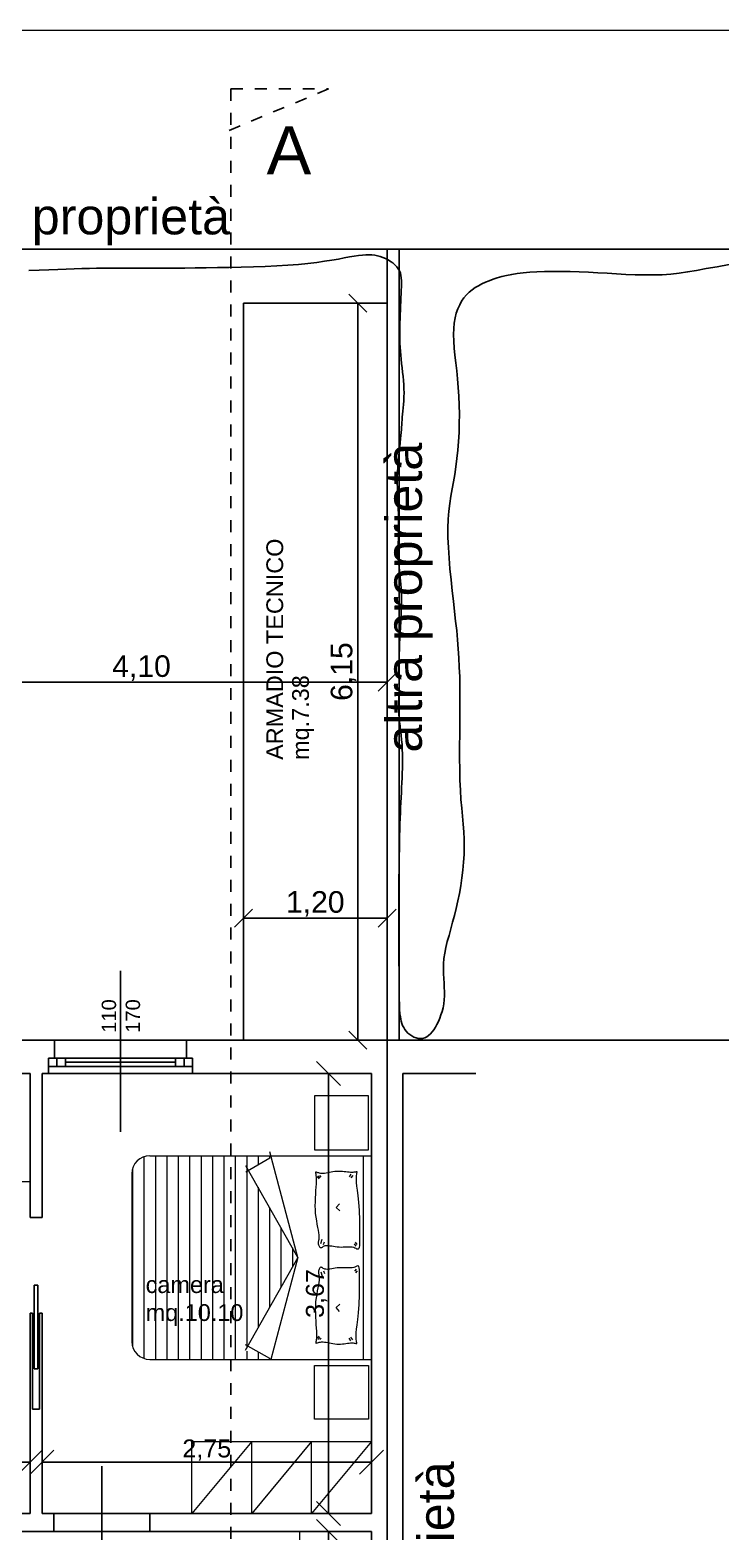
# Model space of a CAD drawing. Header units: millimetres. Extents: x 2002 to 2114, y 811 to 859.
# Drawn here: x 2020.14 to 2025.91, y 846.07 to 858.6 of the extents above; entities that cross this region are included whole.
import ezdxf

# ---------------------------------------------------------------- set-up
doc = ezdxf.new("R2010")
doc.units = ezdxf.units.MM
doc.header["$LTSCALE"] = 0.04
doc.linetypes.add('JIS_02_1.2', pattern=[2.5, 1.25, -1.25])
for name, color, linetype in [('0-2', 1, 'Continuous'), ('0.1', 4, 'Continuous'), ('02', 1, 'Continuous'), ('ASSI-PIL', 6, 'Continuous')]:
    doc.layers.add(name, color=color, linetype=linetype)
doc.layers.add('0_Num_Penna__10', color=1, linetype='Continuous', lineweight=13)
doc.layers.add('palma', color=94, linetype='Continuous', lineweight=5)
doc.styles.get("Standard").update_dxf_attribs({"font": 'arial.ttf'})
doc.dimstyles.new('pie', dxfattribs={"dimtxt": 0.15, "dimasz": 0.2, "dimexe": 1.25, "dimexo": 0.625, "dimgap": 0.01, "dimtad": 1, "dimzin": 0, "dimtxsty": 'Standard', "dimblk1": 'OBLIQUE', "dimblk2": 'OBLIQUE', "dimsah": 1, "dimcen": 2.5, "dimse1": 1, "dimse2": 1, "dimadec": 0, "dimazin": 0, "dimtfac": 1, "dimtmove": 0, "dimatfit": 3, "dimfxl": 1, "dimarcsym": 0})
doc.dimstyles.new('piee', dxfattribs={"dimtxt": 0.18, "dimasz": 0.15, "dimexe": 1.25, "dimexo": 0.625, "dimgap": 0.01, "dimtad": 1, "dimzin": 1, "dimtxsty": 'Standard', "dimblk": 'OBLIQUE', "dimcen": 2.5, "dimse1": 1, "dimse2": 1, "dimadec": 0, "dimazin": 0, "dimtfac": 1, "dimtmove": 0, "dimatfit": 3, "dimldrblk": 'OBLIQUE', "dimfxl": 1, "dimarcsym": 0})

# ---------------------------------------------------------------- blocks, each defined once
blk = doc.blocks.new('_Oblique')
at = {"color": 0, "linetype": 'ByBlock', "lineweight": -2}
blk.add_line((-0.5, -0.5), (0.5, 0.5), dxfattribs=at)
blk = doc.blocks.new('*D24')
at = {"layer": 'ASSI-PIL', "color": 0, "lineweight": -2}
blk.add_line((2023.12, 853.159), (2019.02, 853.159), dxfattribs=at)
at = {"layer": 'Defpoints', "color": 0}
for p in [(2019.02, 853.159), (2019.02, 850.563), (2023.12, 850.563)]:
    blk.add_point(p, dxfattribs=at)
at = {"layer": 'ASSI-PIL', "color": 0, "lineweight": -2, "xscale": 0.15, "yscale": 0.15, "zscale": 0.15, "rotation": 180}
blk.add_blockref('_Oblique', (2019.02, 853.159), dxfattribs=at)
at = {"layer": 'ASSI-PIL', "color": 0, "lineweight": -2, "xscale": 0.15, "yscale": 0.15, "zscale": 0.15}
blk.add_blockref('_Oblique', (2023.12, 853.159), dxfattribs=at)
at = {"layer": 'ASSI-PIL', "color": 0, "insert": (2021.07, 853.277), "char_height": 0.18, "attachment_point": 5}
blk.add_mtext('4,10', dxfattribs=at)
blk = doc.blocks.new('*D37')
at = {"layer": '0.1', "color": 0, "lineweight": -2}
blk.add_line((2022.631, 846.073), (2022.631, 841.433), dxfattribs=at)
at = {"layer": 'Defpoints', "color": 0}
for p in [(2022.99, 846.073), (2022.631, 841.433), (2022.99, 841.433)]:
    blk.add_point(p, dxfattribs=at)
at = {"layer": '0.1', "color": 0, "lineweight": -2, "xscale": 0.2, "yscale": 0.2, "zscale": 0.2}
for p, rotation in [((2022.631, 846.073), 90), ((2022.631, 841.433), 270)]:
    blk.add_blockref('_Oblique', p, dxfattribs=dict(at, rotation=rotation))
at = {"layer": '0.1', "color": 0, "insert": (2022.531, 843.753), "char_height": 0.15, "attachment_point": 5, "rotation": 90}
blk.add_mtext('4,64', dxfattribs=at)
blk = doc.blocks.new('*D39')
at = {"layer": '0.1', "color": 0, "lineweight": -2}
blk.add_line((2022.631, 849.893), (2022.631, 846.223), dxfattribs=at)
at = {"layer": 'Defpoints', "color": 0}
for p in [(2022.99, 849.893), (2022.631, 846.223), (2022.99, 846.223)]:
    blk.add_point(p, dxfattribs=at)
at = {"layer": '0.1', "color": 0, "lineweight": -2, "xscale": 0.2, "yscale": 0.2, "zscale": 0.2}
for p, rotation in [((2022.631, 849.893), 90), ((2022.631, 846.223), 270)]:
    blk.add_blockref('_Oblique', p, dxfattribs=dict(at, rotation=rotation))
at = {"layer": '0.1', "color": 0, "insert": (2022.531, 848.058), "char_height": 0.15, "attachment_point": 5, "rotation": 90}
blk.add_mtext('3,67', dxfattribs=at)
blk = doc.blocks.new('*D65')
at = {"layer": '0.1', "color": 0, "lineweight": -2}
blk.add_line((2020.14, 846.651), (2018.94, 846.651), dxfattribs=at)
at = {"layer": 'Defpoints', "color": 0}
for p in [(2018.94, 846.651), (2018.94, 846.223), (2020.14, 846.223)]:
    blk.add_point(p, dxfattribs=at)
at = {"layer": '0.1', "color": 0, "lineweight": -2, "xscale": 0.2, "yscale": 0.2, "zscale": 0.2, "rotation": 180}
blk.add_blockref('_Oblique', (2018.94, 846.651), dxfattribs=at)
at = {"layer": '0.1', "color": 0, "lineweight": -2, "xscale": 0.2, "yscale": 0.2, "zscale": 0.2}
blk.add_blockref('_Oblique', (2020.14, 846.651), dxfattribs=at)
at = {"layer": '0.1', "color": 0, "insert": (2019.54, 846.751), "char_height": 0.15, "attachment_point": 5}
blk.add_mtext('1,20', dxfattribs=at)
blk = doc.blocks.new('*D66')
at = {"layer": '0.1', "color": 0, "lineweight": -2}
blk.add_line((2020.24, 846.651), (2022.99, 846.651), dxfattribs=at)
at = {"layer": 'Defpoints', "color": 0}
for p in [(2022.99, 846.651), (2020.24, 846.223), (2022.99, 846.223)]:
    blk.add_point(p, dxfattribs=at)
at = {"layer": '0.1', "color": 0, "lineweight": -2, "xscale": 0.2, "yscale": 0.2, "zscale": 0.2, "rotation": 180}
blk.add_blockref('_Oblique', (2020.24, 846.651), dxfattribs=at)
at = {"layer": '0.1', "color": 0, "lineweight": -2, "xscale": 0.2, "yscale": 0.2, "zscale": 0.2}
blk.add_blockref('_Oblique', (2022.99, 846.651), dxfattribs=at)
at = {"layer": '0.1', "color": 0, "insert": (2021.615, 846.751), "char_height": 0.15, "attachment_point": 5}
blk.add_mtext('2,75', dxfattribs=at)
blk = doc.blocks.new('*D76')
at = {"layer": 'ASSI-PIL', "color": 0, "lineweight": -2}
blk.add_line((2021.92, 851.191), (2023.12, 851.191), dxfattribs=at)
at = {"layer": 'Defpoints', "color": 0}
for p in [(2023.12, 851.191), (2021.92, 850.173), (2023.12, 850.173)]:
    blk.add_point(p, dxfattribs=at)
at = {"layer": 'ASSI-PIL', "color": 0, "lineweight": -2, "xscale": 0.15, "yscale": 0.15, "zscale": 0.15, "rotation": 180}
blk.add_blockref('_Oblique', (2021.92, 851.191), dxfattribs=at)
at = {"layer": 'ASSI-PIL', "color": 0, "lineweight": -2, "xscale": 0.15, "yscale": 0.15, "zscale": 0.15}
blk.add_blockref('_Oblique', (2023.12, 851.191), dxfattribs=at)
at = {"layer": 'ASSI-PIL', "color": 0, "insert": (2022.52, 851.309), "char_height": 0.18, "attachment_point": 5}
blk.add_mtext('1,20', dxfattribs=at)
blk = doc.blocks.new('*D77')
at = {"layer": 'ASSI-PIL', "color": 0, "lineweight": -2}
blk.add_line((2022.874, 856.323), (2022.874, 850.173), dxfattribs=at)
at = {"layer": 'Defpoints', "color": 0}
for p in [(2021.92, 856.323), (2021.92, 850.173), (2022.874, 850.173)]:
    blk.add_point(p, dxfattribs=at)
at = {"layer": 'ASSI-PIL', "color": 0, "lineweight": -2, "xscale": 0.15, "yscale": 0.15, "zscale": 0.15}
for p, rotation in [((2022.874, 856.323), 90), ((2022.874, 850.173), 270)]:
    blk.add_blockref('_Oblique', p, dxfattribs=dict(at, rotation=rotation))
at = {"layer": 'ASSI-PIL', "color": 0, "insert": (2022.756, 853.248), "char_height": 0.18, "attachment_point": 5, "rotation": 90}
blk.add_mtext('6,15', dxfattribs=at)

msp = doc.modelspace()

# ---------------------------------------------------------------- linework, layer by layer
for p, q in [((2019.02, 850.173), (2020.345, 850.173)), ((2020.345, 850.023), (2020.345, 850.173)), ((2021.445, 850.023), (2021.445, 850.173)), ((2021.445, 850.173), (2027.22, 850.173)), ((2020.295, 849.893), (2020.295, 850.023)), ((2020.345, 850.023), (2020.295, 850.023)), ((2021.495, 850.023), (2021.445, 850.023)), ((2021.495, 849.893), (2021.495, 850.023)), ((2019.3, 849.893), (2020.14, 849.893)), ((2020.14, 848.693), (2020.14, 849.893)), ((2020.24, 849.893), (2020.295, 849.893)), ((2020.24, 848.693), (2020.24, 849.893)), ((2021.495, 849.893), (2022.99, 849.893)), ((2022.99, 846.223), (2022.99, 849.893)), ((2023.25, 849.893), (2023.86, 849.893)), ((2023.25, 841.433), (2023.25, 849.893)), ((2020.14, 848.693), (2020.24, 848.693)), ((2020.14, 846.223), (2020.14, 847.893)), ((2020.14, 847.893), (2020.16, 847.893)), ((2020.22, 847.893), (2020.24, 847.893)), ((2020.24, 846.223), (2020.24, 847.893)), ((2018.94, 846.223), (2020.14, 846.223)), ((2020.24, 846.223), (2020.34, 846.223)), ((2020.34, 846.073), (2020.34, 846.223)), ((2021.14, 846.073), (2021.14, 846.223)), ((2021.14, 846.223), (2022.99, 846.223)), ((2018.83, 846.073), (2020.34, 846.073)), ((2021.14, 846.073), (2022.99, 846.073)), ((2022.99, 841.433), (2022.99, 846.073))]:
    msp.add_line(p, q)
at = {"layer": '0-2'}
for p, q in [((2020.175, 848.128), (2020.175, 847.428)), ((2020.175, 848.128), (2020.205, 848.128)), ((2020.205, 848.128), (2020.205, 847.428)), ((2020.16, 847.893), (2020.16, 847.093)), ((2020.22, 847.893), (2020.22, 847.093)), ((2020.175, 847.428), (2020.205, 847.428)), ((2020.16, 847.093), (2020.22, 847.093)), ((2020.74, 845.565), (2020.74, 846.616)), ((2020.34, 846.223), (2021.14, 846.223)), ((2021.14, 846.073), (2020.34, 846.073))]:
    msp.add_line(p, q, dxfattribs=at)
at = {"layer": '02'}
for p, q in [((2028.651, 856.773), (2009.16, 856.773)), ((2023.12, 834.903), (2023.12, 856.773)), ((2023.22, 850.173), (2023.22, 856.773)), ((2021.92, 850.173), (2021.92, 856.323)), ((2021.92, 856.323), (2023.12, 856.323)), ((2020.895, 849.407), (2020.895, 850.751)), ((2020.345, 850.173), (2021.445, 850.173)), ((2021.495, 849.953), (2020.295, 849.953)), ((2021.445, 850.023), (2020.345, 850.023)), ((2020.365, 849.953), (2020.365, 850.023)), ((2020.435, 849.953), (2020.435, 850.023)), ((2021.355, 849.988), (2020.435, 849.988)), ((2021.355, 849.953), (2021.355, 850.023)), ((2021.425, 849.953), (2021.425, 850.023)), ((2021.495, 849.893), (2020.295, 849.893))]:
    msp.add_line(p, q, dxfattribs=at)
at = {"layer": '0_Num_Penna__10'}
msp.add_line((2002.034, 858.602), (2114.037, 858.602), dxfattribs=at)
at = {"layer": 'ASSI-PIL', "linetype": 'JIS_02_1.2'}
for p, q in [((2022.631, 858.111), (2021.721, 857.731)), ((2021.815, 858.111), (2021.815, 831.343)), ((2021.815, 858.111), (2022.631, 858.111))]:
    msp.add_line(p, q, dxfattribs=at)
at = {"layer": 'ASSI-PIL'}
msp.add_lwpolyline([(2020.131, 856.594), (2020.216, 856.598), (2020.296, 856.601), (2020.371, 856.604), (2020.442, 856.607), (2020.509, 856.609), (2020.573, 856.611), (2020.635, 856.613), (2020.696, 856.614), (2020.756, 856.614), (2020.815, 856.615), (2020.875, 856.615), (2020.936, 856.615), (2020.998, 856.615), (2021.063, 856.615), (2021.13, 856.615), (2021.201, 856.615), (2021.275, 856.615), (2021.352, 856.616), (2021.433, 856.616), (2021.519, 856.617), (2021.609, 856.618), (2021.704, 856.619), (2021.803, 856.62), (2021.903, 856.623), (2022.004, 856.625), (2022.103, 856.629), (2022.2, 856.633), (2022.292, 856.639), (2022.379, 856.645), (2022.459, 856.653), (2022.532, 856.662), (2022.598, 856.672), (2022.658, 856.681), (2022.713, 856.691), (2022.762, 856.7), (2022.806, 856.708), (2022.846, 856.715), (2022.882, 856.72), (2022.913, 856.724), (2022.942, 856.727), (2022.969, 856.727), (2022.993, 856.726), (2023.016, 856.723), (2023.039, 856.719), (2023.061, 856.713), (2023.083, 856.705), (2023.105, 856.695), (2023.127, 856.684), (2023.147, 856.671), (2023.167, 856.658), (2023.184, 856.643), (2023.2, 856.627), (2023.212, 856.61), (2023.222, 856.592), (2023.23, 856.574), (2023.235, 856.554), (2023.238, 856.533), (2023.239, 856.51), (2023.24, 856.486), (2023.239, 856.46), (2023.238, 856.432), (2023.237, 856.401), (2023.235, 856.369), (2023.234, 856.335), (2023.232, 856.3), (2023.231, 856.265), (2023.229, 856.229), (2023.228, 856.193), (2023.227, 856.158), (2023.226, 856.123), (2023.226, 856.089), (2023.226, 856.056), (2023.226, 856.023), (2023.227, 855.99), (2023.229, 855.956), (2023.231, 855.923), (2023.234, 855.889), (2023.237, 855.854), (2023.241, 855.819), (2023.245, 855.783), (2023.249, 855.748), (2023.253, 855.712), (2023.256, 855.676), (2023.259, 855.641), (2023.26, 855.607), (2023.261, 855.573), (2023.26, 855.54), (2023.258, 855.508), (2023.256, 855.477), (2023.254, 855.448), (2023.251, 855.421), (2023.248, 855.395), (2023.246, 855.371), (2023.244, 855.349), (2023.243, 855.328), (2023.242, 855.308), (2023.24, 855.288), (2023.239, 855.267), (2023.237, 855.244), (2023.235, 855.219), (2023.232, 855.19), (2023.229, 855.158), (2023.225, 855.123), (2023.221, 855.085), (2023.216, 855.044), (2023.212, 855.001), (2023.209, 854.958), (2023.206, 854.913), (2023.204, 854.868), (2023.204, 854.824), (2023.205, 854.779), (2023.206, 854.735), (2023.208, 854.692), (2023.21, 854.648), (2023.212, 854.605), (2023.214, 854.563), (2023.215, 854.52), (2023.215, 854.479), (2023.215, 854.437), (2023.215, 854.397), (2023.214, 854.357), (2023.213, 854.319), (2023.213, 854.282), (2023.213, 854.246), (2023.213, 854.212), (2023.215, 854.18), (2023.217, 854.148), (2023.219, 854.119), (2023.223, 854.09), (2023.226, 854.061), (2023.229, 854.033), (2023.232, 854.005), (2023.234, 853.976), (2023.236, 853.947), (2023.238, 853.917), (2023.239, 853.886), (2023.239, 853.853), (2023.239, 853.819), (2023.239, 853.783), (2023.237, 853.746), (2023.236, 853.705), (2023.234, 853.663), (2023.232, 853.618), (2023.229, 853.572), (2023.227, 853.526), (2023.224, 853.48), (2023.222, 853.435), (2023.221, 853.392), (2023.219, 853.351), (2023.218, 853.313), (2023.218, 853.277), (2023.218, 853.245), (2023.219, 853.214), (2023.219, 853.185), (2023.219, 853.157), (2023.219, 853.131), (2023.219, 853.105), (2023.219, 853.081), (2023.218, 853.056), (2023.217, 853.031), (2023.216, 853.006), (2023.216, 852.98), (2023.216, 852.953), (2023.217, 852.924), (2023.218, 852.894), (2023.221, 852.862), (2023.224, 852.828), (2023.228, 852.792), (2023.232, 852.755), (2023.236, 852.717), (2023.24, 852.678), (2023.244, 852.639), (2023.246, 852.6), (2023.248, 852.56), (2023.248, 852.521), (2023.248, 852.481), (2023.248, 852.441), (2023.246, 852.401), (2023.245, 852.361), (2023.243, 852.321), (2023.241, 852.28), (2023.239, 852.24), (2023.236, 852.198), (2023.234, 852.156), (2023.232, 852.113), (2023.231, 852.069), (2023.229, 852.024), (2023.227, 851.977), (2023.225, 851.927), (2023.224, 851.876), (2023.223, 851.823), (2023.222, 851.768), (2023.221, 851.71), (2023.22, 851.651), (2023.219, 851.59), (2023.218, 851.526), (2023.218, 851.461), (2023.217, 851.394), (2023.217, 851.325), (2023.217, 851.256), (2023.217, 851.188), (2023.217, 851.119), (2023.217, 851.053), (2023.217, 850.988), (2023.217, 850.927), (2023.218, 850.869), (2023.218, 850.814), (2023.219, 850.763), (2023.219, 850.716), (2023.219, 850.672), (2023.22, 850.631), (2023.22, 850.595), (2023.221, 850.561), (2023.221, 850.532), (2023.221, 850.505), (2023.222, 850.482), (2023.222, 850.46), (2023.223, 850.44), (2023.224, 850.421), (2023.225, 850.403), (2023.227, 850.385), (2023.23, 850.367), (2023.233, 850.348), (2023.237, 850.33), (2023.243, 850.312), (2023.249, 850.294), (2023.258, 850.277), (2023.267, 850.261), (2023.279, 850.246), (2023.293, 850.231), (2023.308, 850.219), (2023.325, 850.207), (2023.342, 850.198), (2023.361, 850.191), (2023.379, 850.187), (2023.398, 850.185), (2023.416, 850.187), (2023.433, 850.191), (2023.45, 850.199), (2023.465, 850.21), (2023.481, 850.224), (2023.495, 850.241), (2023.509, 850.259), (2023.522, 850.28), (2023.535, 850.303), (2023.547, 850.328), (2023.559, 850.355), (2023.569, 850.383), (2023.579, 850.412), (2023.586, 850.443), (2023.593, 850.475), (2023.597, 850.508), (2023.599, 850.542), (2023.599, 850.577), (2023.597, 850.613), (2023.595, 850.649), (2023.592, 850.687), (2023.59, 850.726), (2023.589, 850.767), (2023.59, 850.809), (2023.594, 850.853), (2023.6, 850.899), (2023.61, 850.946), (2023.622, 850.996), (2023.636, 851.047), (2023.65, 851.1), (2023.666, 851.156), (2023.681, 851.213), (2023.696, 851.272), (2023.71, 851.334), (2023.723, 851.397), (2023.735, 851.461), (2023.744, 851.526), (2023.752, 851.592), (2023.758, 851.657), (2023.762, 851.722), (2023.763, 851.786), (2023.762, 851.849), (2023.759, 851.912), (2023.754, 851.975), (2023.748, 852.041), (2023.742, 852.109), (2023.736, 852.181), (2023.731, 852.258), (2023.727, 852.341), (2023.725, 852.431), (2023.724, 852.526), (2023.724, 852.625), (2023.725, 852.726), (2023.726, 852.827), (2023.727, 852.927), (2023.727, 853.024), (2023.727, 853.116), (2023.725, 853.203), (2023.722, 853.285), (2023.718, 853.363), (2023.713, 853.439), (2023.707, 853.514), (2023.7, 853.59), (2023.691, 853.668), (2023.682, 853.749), (2023.673, 853.835), (2023.663, 853.923), (2023.653, 854.014), (2023.644, 854.105), (2023.637, 854.195), (2023.631, 854.283), (2023.627, 854.367), (2023.627, 854.446), (2023.63, 854.519), (2023.635, 854.587), (2023.643, 854.651), (2023.652, 854.712), (2023.662, 854.772), (2023.673, 854.832), (2023.684, 854.893), (2023.694, 854.957), (2023.702, 855.025), (2023.71, 855.095), (2023.715, 855.168), (2023.72, 855.243), (2023.722, 855.319), (2023.723, 855.395), (2023.722, 855.471), (2023.719, 855.546), (2023.713, 855.619), (2023.707, 855.69), (2023.7, 855.758), (2023.692, 855.825), (2023.685, 855.888), (2023.679, 855.948), (2023.676, 856.006), (2023.674, 856.06), (2023.676, 856.11), (2023.68, 856.157), (2023.687, 856.2), (2023.697, 856.24), (2023.71, 856.276), (2023.725, 856.31), (2023.741, 856.34), (2023.76, 856.368), (2023.781, 856.392), (2023.803, 856.415), (2023.828, 856.434), (2023.853, 856.452), (2023.881, 856.468), (2023.91, 856.483), (2023.94, 856.497), (2023.971, 856.509), (2024.004, 856.522), (2024.039, 856.533), (2024.076, 856.544), (2024.116, 856.554), (2024.159, 856.563), (2024.205, 856.57), (2024.256, 856.577), (2024.31, 856.582), (2024.37, 856.585), (2024.434, 856.587), (2024.502, 856.588), (2024.573, 856.587), (2024.647, 856.586), (2024.722, 856.583), (2024.799, 856.58), (2024.877, 856.576), (2024.956, 856.572), (2025.034, 856.567), (2025.112, 856.563), (2025.189, 856.56), (2025.265, 856.558), (2025.34, 856.558), (2025.414, 856.56), (2025.486, 856.565), (2025.556, 856.573), (2025.627, 856.583), (2025.702, 856.596), (2025.783, 856.611), (2025.873, 856.627), (2025.974, 856.645)], dxfattribs=at)
at = {"layer": 'palma'}
for p, q in [((2022.513, 849.708), (2022.513, 849.258)), ((2022.963, 849.708), (2022.513, 849.708)), ((2022.963, 849.258), (2022.963, 849.708)), ((2021.09, 849.199), (2021.09, 847.517)), ((2021.14, 849.208), (2022.99, 849.208)), ((2021.186, 849.208), (2021.186, 847.508)), ((2021.281, 849.208), (2021.281, 847.508)), ((2021.376, 849.208), (2021.376, 847.508)), ((2021.471, 849.208), (2021.471, 847.508)), ((2021.567, 849.208), (2021.567, 847.508)), ((2021.662, 849.208), (2021.662, 847.508)), ((2021.757, 849.208), (2021.757, 847.508)), ((2021.852, 849.208), (2021.852, 847.508)), ((2021.942, 849.074), (2022.141, 849.189)), ((2021.948, 849.208), (2021.948, 849.078)), ((2022.043, 849.208), (2022.043, 849.132)), ((2022.138, 849.208), (2022.138, 849.187)), ((2022.374, 848.358), (2022.141, 849.239)), ((2022.513, 849.258), (2022.963, 849.258)), ((2022.92, 849.208), (2022.92, 847.508)), ((2020.99, 849.058), (2020.99, 847.658)), ((2020.995, 849.096), (2020.995, 847.62)), ((2022.374, 848.358), (2021.942, 849.124)), ((2021.948, 849.114), (2021.948, 847.602)), ((2022.817, 849.053), (2022.804, 849.031)), ((2019.3, 848.993), (2020.14, 848.993)), ((2022.043, 848.945), (2022.043, 847.771)), ((2022.552, 849.016), (2022.537, 849.031)), ((2022.559, 849.024), (2022.541, 849.041)), ((2022.57, 849.03), (2022.557, 849.043)), ((2022.834, 849.044), (2022.817, 849.022)), ((2022.721, 848.807), (2022.695, 848.776)), ((2022.138, 848.776), (2022.138, 847.94)), ((2022.695, 848.776), (2022.724, 848.747)), ((2022.233, 848.607), (2022.233, 848.109)), ((2022.329, 848.438), (2022.329, 848.278)), ((2022.566, 848.476), (2022.579, 848.512)), ((2022.588, 848.468), (2022.596, 848.49)), ((2022.861, 848.454), (2022.848, 848.472)), ((2022.87, 848.468), (2022.856, 848.485)), ((2022.374, 848.358), (2021.936, 847.583)), ((2022.374, 848.358), (2022.149, 847.508)), ((2022.566, 848.24), (2022.579, 848.204)), ((2022.588, 848.248), (2022.596, 848.226)), ((2022.861, 848.262), (2022.848, 848.244)), ((2022.87, 848.248), (2022.856, 848.231)), ((2022.695, 847.94), (2022.724, 847.969)), ((2022.721, 847.909), (2022.695, 847.94)), ((2022.552, 847.7), (2022.537, 847.685)), ((2022.559, 847.692), (2022.541, 847.675)), ((2022.57, 847.686), (2022.557, 847.673)), ((2022.817, 847.663), (2022.804, 847.685)), ((2022.834, 847.672), (2022.817, 847.694)), ((2021.936, 847.633), (2022.138, 847.517)), ((2021.948, 847.576), (2021.948, 847.508)), ((2022.043, 847.572), (2022.043, 847.508)), ((2021.14, 847.508), (2022.99, 847.508)), ((2022.138, 847.518), (2022.138, 847.508)), ((2022.513, 847.008), (2022.513, 847.458)), ((2022.513, 847.458), (2022.963, 847.458)), ((2022.963, 847.458), (2022.963, 847.008)), ((2022.963, 847.008), (2022.513, 847.008)), ((2021.49, 846.823), (2022.99, 846.823)), ((2021.49, 846.223), (2021.49, 846.823)), ((2021.99, 846.823), (2021.49, 846.223)), ((2021.99, 846.223), (2021.99, 846.823)), ((2022.49, 846.823), (2021.99, 846.223)), ((2022.49, 846.223), (2022.49, 846.823)), ((2022.99, 846.823), (2022.49, 846.223)), ((2022.39, 841.433), (2022.39, 846.073))]:
    msp.add_line(p, q, dxfattribs=at)
for points in [[(2022.889, 848.459), (2022.887, 848.443), (2022.883, 848.433), (2022.879, 848.428), (2022.874, 848.427), (2022.868, 848.429), (2022.86, 848.433), (2022.851, 848.437), (2022.841, 848.441), (2022.828, 848.444), (2022.815, 848.445), (2022.8, 848.445), (2022.785, 848.445), (2022.769, 848.444), (2022.752, 848.444), (2022.736, 848.443), (2022.719, 848.444), (2022.703, 848.445), (2022.687, 848.447), (2022.671, 848.449), (2022.657, 848.452), (2022.643, 848.454), (2022.63, 848.456), (2022.619, 848.457), (2022.609, 848.456), (2022.6, 848.455), (2022.593, 848.452), (2022.587, 848.449), (2022.581, 848.445), (2022.577, 848.442), (2022.573, 848.439), (2022.569, 848.438), (2022.566, 848.438), (2022.562, 848.44), (2022.558, 848.444), (2022.555, 848.449), (2022.552, 848.455), (2022.549, 848.462), (2022.547, 848.469), (2022.546, 848.475), (2022.546, 848.482), (2022.547, 848.487), (2022.548, 848.492), (2022.55, 848.498), (2022.551, 848.504), (2022.553, 848.512), (2022.554, 848.521), (2022.554, 848.533), (2022.552, 848.548), (2022.55, 848.565), (2022.546, 848.586), (2022.541, 848.61), (2022.536, 848.636), (2022.532, 848.664), (2022.527, 848.694), (2022.523, 848.725), (2022.521, 848.757), (2022.52, 848.79), (2022.521, 848.823), (2022.522, 848.856), (2022.524, 848.888), (2022.526, 848.918), (2022.529, 848.946), (2022.53, 848.972), (2022.531, 848.995), (2022.531, 849.014), (2022.53, 849.03), (2022.529, 849.043), (2022.527, 849.054), (2022.526, 849.061), (2022.525, 849.067), (2022.525, 849.07), (2022.526, 849.072), (2022.529, 849.072), (2022.533, 849.071), (2022.539, 849.069), (2022.546, 849.067), (2022.554, 849.065), (2022.563, 849.063), (2022.573, 849.062), (2022.585, 849.062), (2022.597, 849.063), (2022.61, 849.064), (2022.624, 849.067), (2022.638, 849.07), (2022.653, 849.073), (2022.668, 849.076), (2022.683, 849.079), (2022.699, 849.08), (2022.715, 849.08), (2022.73, 849.08), (2022.746, 849.078), (2022.761, 849.077), (2022.776, 849.075), (2022.79, 849.073), (2022.803, 849.072), (2022.815, 849.071), (2022.826, 849.071), (2022.836, 849.071), (2022.845, 849.072), (2022.852, 849.073), (2022.858, 849.074), (2022.863, 849.075), (2022.866, 849.075), (2022.867, 849.074), (2022.867, 849.072), (2022.866, 849.068), (2022.865, 849.062), (2022.863, 849.054), (2022.861, 849.042), (2022.86, 849.027), (2022.86, 849.008), (2022.862, 848.984), (2022.865, 848.955), (2022.87, 848.919), (2022.875, 848.874), (2022.881, 848.819), (2022.886, 848.751), (2022.889, 848.669), (2022.89, 848.572), (2022.889, 848.456)], [(2022.889, 848.257), (2022.887, 848.273), (2022.883, 848.283), (2022.879, 848.288), (2022.874, 848.289), (2022.868, 848.287), (2022.86, 848.283), (2022.851, 848.278), (2022.841, 848.275), (2022.828, 848.272), (2022.815, 848.271), (2022.8, 848.271), (2022.785, 848.271), (2022.769, 848.272), (2022.752, 848.272), (2022.736, 848.273), (2022.719, 848.272), (2022.703, 848.271), (2022.687, 848.269), (2022.671, 848.267), (2022.657, 848.264), (2022.643, 848.262), (2022.63, 848.26), (2022.619, 848.259), (2022.609, 848.26), (2022.6, 848.261), (2022.593, 848.264), (2022.587, 848.267), (2022.581, 848.271), (2022.577, 848.274), (2022.573, 848.276), (2022.569, 848.278), (2022.566, 848.278), (2022.562, 848.276), (2022.558, 848.272), (2022.555, 848.267), (2022.552, 848.261), (2022.549, 848.254), (2022.547, 848.247), (2022.546, 848.241), (2022.546, 848.234), (2022.547, 848.229), (2022.548, 848.224), (2022.55, 848.218), (2022.551, 848.212), (2022.553, 848.204), (2022.554, 848.195), (2022.554, 848.183), (2022.552, 848.168), (2022.55, 848.151), (2022.546, 848.13), (2022.541, 848.106), (2022.536, 848.08), (2022.532, 848.052), (2022.527, 848.022), (2022.523, 847.991), (2022.521, 847.959), (2022.52, 847.926), (2022.521, 847.893), (2022.522, 847.86), (2022.524, 847.828), (2022.526, 847.798), (2022.529, 847.77), (2022.53, 847.744), (2022.531, 847.721), (2022.531, 847.702), (2022.53, 847.686), (2022.529, 847.673), (2022.527, 847.662), (2022.526, 847.655), (2022.525, 847.649), (2022.525, 847.646), (2022.526, 847.644), (2022.529, 847.644), (2022.533, 847.645), (2022.539, 847.647), (2022.546, 847.649), (2022.554, 847.651), (2022.563, 847.653), (2022.573, 847.654), (2022.585, 847.654), (2022.597, 847.653), (2022.61, 847.651), (2022.624, 847.649), (2022.638, 847.646), (2022.653, 847.643), (2022.668, 847.64), (2022.683, 847.637), (2022.699, 847.636), (2022.715, 847.636), (2022.73, 847.636), (2022.746, 847.638), (2022.761, 847.639), (2022.776, 847.641), (2022.79, 847.643), (2022.803, 847.644), (2022.815, 847.645), (2022.826, 847.645), (2022.836, 847.645), (2022.845, 847.644), (2022.852, 847.643), (2022.858, 847.642), (2022.863, 847.641), (2022.866, 847.641), (2022.867, 847.642), (2022.867, 847.644), (2022.866, 847.648), (2022.865, 847.654), (2022.863, 847.662), (2022.861, 847.674), (2022.86, 847.689), (2022.86, 847.708), (2022.862, 847.732), (2022.865, 847.761), (2022.87, 847.797), (2022.875, 847.842), (2022.881, 847.897), (2022.886, 847.965), (2022.889, 848.047), (2022.89, 848.144), (2022.889, 848.26)]]:
    msp.add_lwpolyline(points, dxfattribs=at)
for centre, start, end in [((2021.14, 849.058), 90, 180), ((2021.14, 847.658), 180, 270)]:
    msp.add_arc(centre, 0.15, start, end, dxfattribs=at)

# ---------------------------------------------------------------- texts
at = {"layer": '0_Num_Penna__10'}
msp.add_text('altra proprietà', height=0.3, dxfattribs=at).set_placement((2019.223, 856.897))
for p in [(2023.41, 852.572), (2023.677, 844.071)]:
    msp.add_text('altra proprietà', height=0.3, rotation=90, dxfattribs=at).set_placement(p)
at = {"layer": 'ASSI-PIL'}
for s, p in [('ARMADIO TECNICO', (2022.252, 852.511)), ('mq.7.38', (2022.467, 852.511))]:
    msp.add_text(s, height=0.14, rotation=90, dxfattribs=at).set_placement(p)
at = {"layer": 'ASSI-PIL', "insert": (2022.114, 857.798), "char_height": 0.4, "width": 8.5911, "attachment_point": 1}
msp.add_mtext('A', dxfattribs=at)
at = {"layer": 'ASSI-PIL', "insert": (2020.738, 850.234), "char_height": 0.12, "attachment_point": 1, "rotation": 90}
msp.add_mtext_dynamic_manual_height_columns('110\\P170', width=1.68966, gutter_width=1, heights=[0], dxfattribs=at)
at = {"layer": 'ASSI-PIL', "insert": (2021.105, 848.202), "char_height": 0.14, "attachment_point": 1}
msp.add_mtext_dynamic_manual_height_columns('camera\\Pmq.10.10', width=2.81611, gutter_width=1, heights=[0], dxfattribs=at)
msp.add_mtext_dynamic_manual_height_columns('camera\\Pmq.10.10', width=2.81611, gutter_width=1, heights=[0], dxfattribs=at)
msp.add_mtext_dynamic_manual_height_columns('camera\\Pmq.10.10', width=2.81611, gutter_width=1, heights=[0], dxfattribs=at)

# ---------------------------------------------------------------- dimensions: what is measured, and where the dimension line sits
at = {"layer": '0.1'}
for base, p1, p2, picture, middle in [((2022.631, 846.223), (2022.99, 849.893), (2022.99, 846.223), '*D39', (2022.531, 848.058)), ((2022.631, 841.433), (2022.99, 846.073), (2022.99, 841.433), '*D37', (2022.531, 843.753))]:
    dim = msp.add_linear_dim(base=base, p1=p1, p2=p2, angle=90, dimstyle='pie', override={"dimtxt": 0.15}, dxfattribs=at)
    dim.commit()
    dim.dimension.update_dxf_attribs({"geometry": picture, "text_midpoint": middle})
for base, p1, p2, picture, middle in [((2018.94, 846.651), (2020.14, 846.223), (2018.94, 846.223), '*D65', (2019.54, 846.751)), ((2022.99, 846.651), (2020.24, 846.223), (2022.99, 846.223), '*D66', (2021.615, 846.751))]:
    dim = msp.add_linear_dim(base=base, p1=p1, p2=p2, dimstyle='pie', override={"dimtxt": 0.15}, dxfattribs=at)
    dim.commit()
    dim.dimension.update_dxf_attribs({"geometry": picture, "text_midpoint": middle})
at = {"layer": 'ASSI-PIL'}
dim = msp.add_linear_dim(base=(2022.874, 850.173), p1=(2021.92, 856.323), p2=(2021.92, 850.173), angle=90, dimstyle='piee', override={"dimtxt": 0.18}, dxfattribs=at)
dim.commit()
dim.dimension.update_dxf_attribs({"geometry": '*D77', "text_midpoint": (2022.756, 853.248)})
dim = msp.add_linear_dim(base=(2019.02, 853.159), p1=(2023.12, 850.563), p2=(2019.02, 850.563), dimstyle='piee', dxfattribs=at)
dim.commit()
dim.dimension.update_dxf_attribs({"geometry": '*D24', "text_midpoint": (2021.07, 853.277)})
dim = msp.add_linear_dim(base=(2023.12, 851.191), p1=(2021.92, 850.173), p2=(2023.12, 850.173), dimstyle='piee', override={"dimtxt": 0.18}, dxfattribs=at)
dim.commit()
dim.dimension.update_dxf_attribs({"geometry": '*D76', "text_midpoint": (2022.52, 851.309)})

doc.saveas('drawing.dxf')
